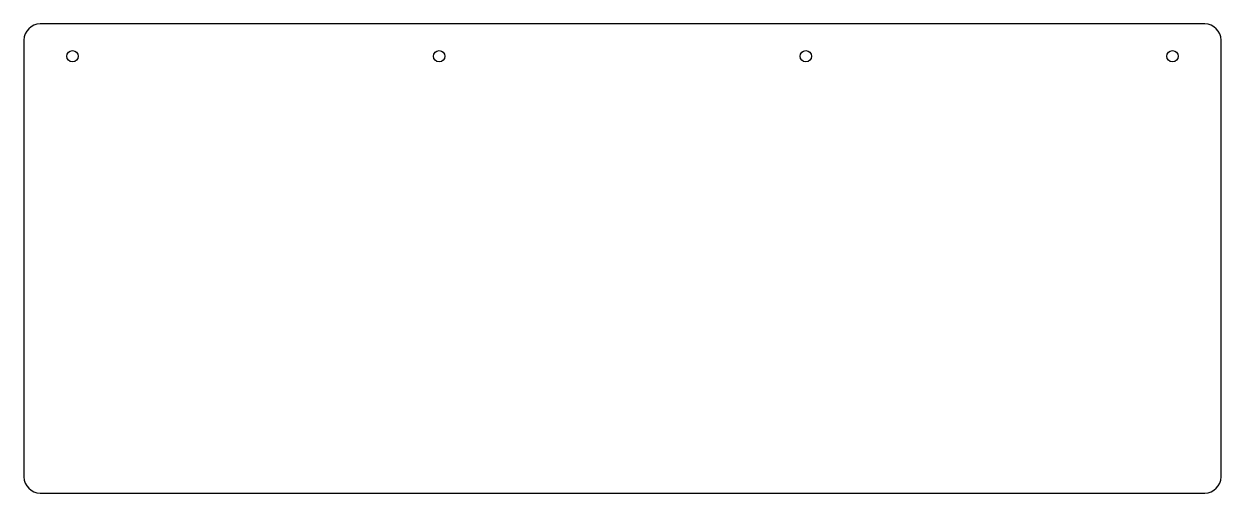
# Model space of a CAD drawing. Extents: x 0 to 370, y 0 to 145.
import ezdxf

# ---------------------------------------------------------------- set-up
doc = ezdxf.new("R2010")
doc.units = 0
doc.layers.add('CUT', color=7, linetype='CONTINUOUS')

msp = doc.modelspace()

# ---------------------------------------------------------------- linework, layer by layer
at = {"layer": 'CUT'}
for p, q in [((365, 145), (5, 145)), ((0, 140), (0, 5)), ((370, 5), (370, 140)), ((5, 0), (365, 0))]:
    msp.add_line(p, q, dxfattribs=at)
for centre in [(15, 135), (128.33, 135), (241.67, 135), (355, 135)]:
    msp.add_circle(centre, 1.75, dxfattribs=at)
for centre, start, end in [((5, 140), 90, 180), ((365, 140), 0, 90), ((5, 5), 180, 270), ((365, 5), 270, 0)]:
    msp.add_arc(centre, 5, start, end, dxfattribs=at)

doc.saveas('drawing.dxf')
